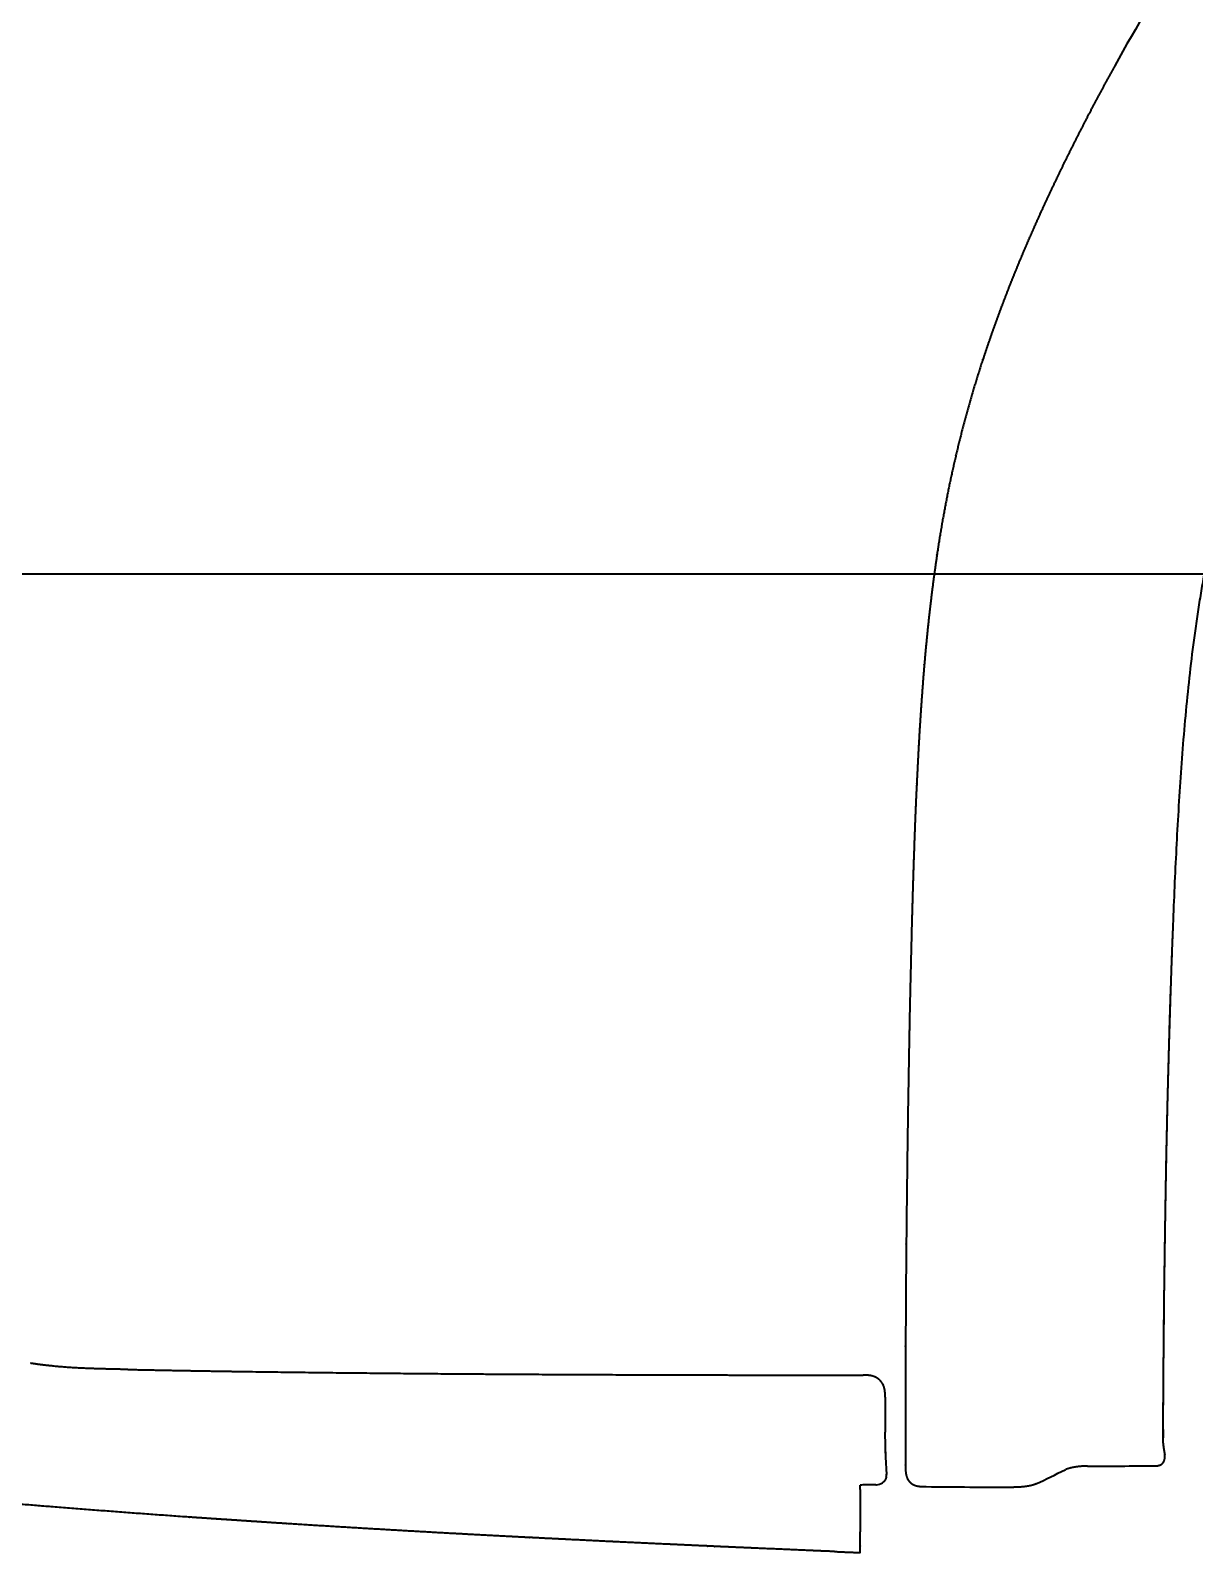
# Model space of a CAD drawing. Header units: millimetres. Extents: x 120 to 10915, y 515 to 8014.
# Drawn here: x 8365.7 to 8479.4, y 6864.5 to 7013.1 of the extents above; entities that cross this region are included whole.
import ezdxf

# ---------------------------------------------------------------- set-up
doc = ezdxf.new("R2010")
doc.units = ezdxf.units.MM
doc.layers.get('0').update_dxf_attribs({"lineweight": 13})
doc.layers.add('201_Dimensions', color=7, linetype='Continuous', lineweight=13)

# ---------------------------------------------------------------- blocks, each defined once
blk = doc.blocks.new('2903066')
at = {"layer": '201_Dimensions', "color": 3, "lineweight": 35}
for p, q in [((8906.4, 3060), (8359.76, 3060)), ((8477.29, 3025.26), (8477.29, 3025.29)), ((8477.29, 3025.27), (8477.29, 3025.29)), ((8476.33, 2976.44), (8476.33, 2976.45)), ((8476.49, 2974.17), (8476.4, 2974.7)), ((8449.22, 2973.81), (8449.31, 2972.12)), ((8449.22, 2973.81), (8449.31, 2972.12)), ((8451.16, 2973.8), (8451.16, 2973.05)), ((8476.5, 2974.1), (8476.5, 2974.05)), ((8451.16, 2973.03), (8451.16, 2973.05)), ((8446.75, 2970.65), (8446.75, 2971.06)), ((8446.75, 2970.65), (8446.75, 2970.41)), ((8446.75, 2970.41), (8446.75, 2967.45)), ((8448.28, 2971.11), (8448.34, 2971.11)), ((8448.28, 2971.11), (8448.34, 2971.11)), ((8446.75, 2967.45), (8446.75, 2966.52)), ((8446.75, 2967.16), (8446.75, 2967.16)), ((8446.75, 2965.72), (8446.75, 2966.52)), ((8446.75, 2964.88), (8446.75, 2965.72)), ((8446.75, 2965.13), (8446.75, 2965.12)), ((8446.75, 2964.49), (8446.75, 2964.88))]:
    blk.add_line(p, q, dxfattribs=at)
for centre, radius, start, end in [((11271.69, 2967.5), 2822.53, 179.75315, 179.8228), ((8566.68, 2975.87), 90.35, 179.5971, 180.1093), ((8476.96, 2975.25), 27.77, 181.748, 182.9795), ((8476.09, 2974.1), 0.406, 359.4359, 9.7945), ((8448.26, 2972.07), 1.06, 348.1621, 3.156), ((8448.26, 2972.07), 1.06, 348.1621, 3.156), ((8390.45, 3127.79), 172.97, 295.1329, 296.1842), ((8464.13, 5211.67), 2238.75, 270.12325, 270.28938), ((8448.34, 2972.11), 1, 269.9378, 305.0462), ((8448.34, 2972.11), 1, 269.9378, 305.0462), ((8467.39, 4397.35), 1426.5, 269.42955, 269.77357)]:
    blk.add_arc(centre, radius, start, end, dxfattribs=at)
for centre, major_axis, ratio, start_param, end_param in [((8509.61, 3111.36), (-50.44, -74.28), 0.350731, 4.819602, 4.969214), ((8448.25, 2971.06), (1.5, 0), 0.034921, 1.549267, 3.14159), ((8448.25, 2971.06), (1.5, 0), 0.034921, 1.549267, 3.14159)]:
    blk.add_ellipse(centre, major_axis=major_axis, ratio=ratio, start_param=start_param, end_param=end_param, dxfattribs=at)
for points, degree, knots in [([(8471.6, 3109.61), (8471.09, 3108.68), (8470.58, 3107.76), (8470.08, 3106.83), (8469.57, 3105.87), (8469.07, 3104.9), (8469.05, 3104.88), (8468.57, 3103.94), (8468.08, 3103), (8467.62, 3102.09), (8467.15, 3101.14), (8466.68, 3100.2), (8466.67, 3100.17), (8466.2, 3099.2), (8465.73, 3098.23), (8465.28, 3097.28), (8464.82, 3096.3), (8464.38, 3095.32), (8464.37, 3095.29), (8463.94, 3094.36), (8463.52, 3093.42), (8463.12, 3092.51), (8462.72, 3091.56), (8462.33, 3090.62), (8462.32, 3090.59), (8461.92, 3089.64), (8461.53, 3088.68), (8461.16, 3087.75), (8460.79, 3086.78), (8460.43, 3085.82), (8460.42, 3085.79), (8460.07, 3084.84), (8459.72, 3083.88), (8459.39, 3082.95), (8459.07, 3081.99), (8458.75, 3081.02), (8458.74, 3081), (8458.14, 3079.15), (8457.57, 3077.3), (8457.05, 3075.45), (8456.56, 3073.56), (8456.11, 3071.66), (8456.11, 3071.63), (8455.65, 3069.7), (8455.24, 3067.76), (8454.88, 3065.84), (8454.54, 3063.87), (8454.25, 3061.91), (8454.25, 3061.89), (8454.09, 3060.86), (8453.95, 3059.83), (8453.82, 3058.84), (8453.69, 3057.8), (8453.57, 3056.76), (8453.57, 3056.77), (8453.44, 3055.65), (8453.32, 3054.52), (8453.21, 3053.45), (8453.11, 3052.33), (8453.01, 3051.21), (8453.01, 3051.17), (8452.91, 3050.06), (8452.83, 3048.95), (8452.75, 3047.88), (8452.67, 3046.74), (8452.6, 3045.6), (8452.6, 3045.64), (8452.52, 3044.41), (8452.45, 3043.18), (8452.39, 3042.01), (8452.33, 3040.78), (8452.27, 3039.54), (8452.27, 3039.54), (8452.2, 3038.18), (8452.14, 3036.81), (8452.09, 3035.52), (8452.04, 3034.17), (8452, 3032.82), (8451.99, 3032.75), (8451.95, 3031.39), (8451.9, 3030.03), (8451.86, 3028.72), (8451.83, 3027.42), (8451.79, 3026.12)], 5, [0, 0, 0, 0, 0, 0, 21.217514, 21.217514, 21.217514, 21.833763, 21.833763, 21.833763, 42.453322, 42.453322, 42.453322, 43.042416, 43.042416, 43.042416, 64.160349, 64.160349, 64.160349, 64.716373, 64.716373, 64.716373, 84.796387, 84.796387, 84.796387, 85.279157, 85.279157, 85.279157, 105.548258, 105.548258, 105.548258, 106.031972, 106.031972, 106.031972, 126.00115, 126.00115, 126.00115, 126.456286, 126.456286, 126.456286, 165.071608, 165.071608, 165.071608, 165.724438, 165.724438, 165.724438, 205.00637, 205.00637, 205.00637, 205.771182, 205.771182, 205.771182, 225.867266, 225.867266, 225.867266, 226.843701, 226.843701, 226.843701, 248.562942, 248.562942, 248.562942, 249.423988, 249.423988, 249.423988, 270.949468, 270.949468, 270.949468, 272.334483, 272.334483, 272.334483, 295.742232, 295.742232, 295.742232, 297.177647, 297.177647, 297.177647, 323.12022, 323.12022, 323.12022, 324.301986, 324.301986, 324.301986, 350.464815, 350.464815, 350.464815, 350.464815, 350.464815, 350.464815]), ([(8477.29, 3025.29), (8477.34, 3026.53), (8477.44, 3029.01), (8477.61, 3032.73), (8477.81, 3036.44), (8478.05, 3040.16), (8478.32, 3043.86), (8478.65, 3047.57), (8479.05, 3051.26), (8479.44, 3054.32), (8479.81, 3056.77), (8480.11, 3058.6), (8480.43, 3060.43), (8480.79, 3062.24), (8481.17, 3064.06), (8481.58, 3065.86), (8482.03, 3067.66), (8482.67, 3070.05), (8483.56, 3073.01), (8484.76, 3076.52), (8486.09, 3079.99), (8487.53, 3083.41), (8489.08, 3086.8), (8490.72, 3090.15), (8492.44, 3093.45), (8493.62, 3095.64), (8494.22, 3096.72)], 3, [0, 0, 0, 0, 14.87323, 29.755054, 44.644196, 59.532498, 74.409712, 89.269197, 104.113214, 118.953302, 126.373275, 133.791744, 141.207912, 148.621453, 156.033601, 163.446003, 170.857841, 178.269298, 193.094262, 207.926465, 222.775671, 237.653242, 252.557105, 267.469016, 282.36975, 297.253557, 297.253557, 297.253557, 297.253557]), ([(8451.79, 3026.12), (8451.74, 3024.04), (8451.69, 3021.96), (8451.64, 3019.9), (8451.59, 3017.77), (8451.55, 3015.63), (8451.55, 3015.51), (8451.51, 3013.4), (8451.47, 3011.29), (8451.44, 3009.23), (8451.4, 3007.11), (8451.37, 3004.98), (8451.37, 3004.91), (8451.34, 3002.86), (8451.32, 3000.8), (8451.29, 2998.82), (8451.27, 2996.76), (8451.25, 2994.71), (8451.25, 2994.64), (8451.23, 2992.64), (8451.21, 2990.63), (8451.2, 2988.7), (8451.19, 2986.69), (8451.18, 2984.69), (8451.18, 2984.63), (8451.17, 2982.42), (8451.16, 2980.22), (8451.16, 2978.07), (8451.16, 2975.93), (8451.16, 2973.8)], 5, [0, 0, 0, 0, 0, 0, 41.733147, 41.733147, 41.733147, 42.853188, 42.853188, 42.853188, 84.041963, 84.041963, 84.041963, 85.46901, 85.46901, 85.46901, 125.319764, 125.319764, 125.319764, 126.669441, 126.669441, 126.669441, 165.566397, 165.566397, 165.566397, 166.863652, 166.863652, 166.863652, 209.897736, 209.897736, 209.897736, 209.897736, 209.897736, 209.897736]), ([(8476.33, 2976.45), (8476.34, 2977.12), (8476.34, 2978.48), (8476.36, 2980.51), (8476.37, 2982.54), (8476.39, 2984.57), (8476.41, 2986.6), (8476.43, 2988.64), (8476.45, 2990.67), (8476.48, 2992.7), (8476.51, 2994.74), (8476.54, 2996.77), (8476.57, 2998.81), (8476.61, 3000.84), (8476.64, 3002.88), (8476.69, 3004.91), (8476.73, 3006.95), (8476.78, 3008.98), (8476.83, 3011.02), (8476.89, 3013.05), (8476.94, 3015.09), (8477, 3017.12), (8477.07, 3019.16), (8477.14, 3021.19), (8477.21, 3023.23), (8477.26, 3024.59), (8477.29, 3025.27)], 3, [0, 0, 0, 0, 8.122839, 16.24514, 24.368444, 32.494665, 40.625109, 48.75954, 56.895804, 65.032751, 73.170685, 81.309582, 89.449739, 97.591213, 105.73362, 113.87646, 122.019502, 130.162739, 138.306301, 146.45038, 154.595136, 162.740625, 170.88671, 179.033146, 187.180003, 195.32716, 195.32716, 195.32716, 195.32716]), ([(8476.33, 2976.44), (8476.34, 2978.39), (8476.35, 2980.34), (8476.37, 2982.29), (8476.39, 2985.22), (8476.42, 2988.14), (8476.43, 2989.12), (8476.47, 2992.05), (8476.51, 2994.98), (8476.54, 2996.93), (8476.62, 3001.82), (8476.72, 3006.7), (8476.79, 3009.63), (8476.92, 3014.52), (8477.08, 3019.4), (8477.14, 3021.36), (8477.21, 3023.31), (8477.29, 3025.26)], 5, [0, 0, 0, 0, 0, 0, 55.314562, 55.314562, 55.314562, 82.933226, 82.933226, 82.933226, 138.29661, 138.29661, 138.29661, 221.366267, 221.366267, 221.366267, 276.770375, 276.770375, 276.770375, 276.770375, 276.770375, 276.770375]), ([(8375.24, 2982.36), (8374.03, 2982.38), (8372.82, 2982.41), (8371.61, 2982.44), (8369.71, 2982.52), (8367.81, 2982.69), (8367.12, 2982.77), (8366.43, 2982.86), (8365.74, 2982.97)], 5, [0, 0, 0, 0, 0, 0, 24.205469, 24.205469, 24.205469, 38.111836, 38.111836, 38.111836, 38.111836, 38.111836, 38.111836]), ([(8375.24, 2982.36), (8379.13, 2982.28), (8383.03, 2982.21), (8386.9, 2982.15), (8396.49, 2982.03), (8406.09, 2981.94), (8411.79, 2981.9), (8422.26, 2981.85), (8432.73, 2981.82), (8437.51, 2981.81), (8442.28, 2981.81), (8447.05, 2981.8)], 5, [0, 0, 0, 0, 0, 0, 77.846978, 77.846978, 77.846978, 191.900008, 191.900008, 191.900008, 287.24591, 287.24591, 287.24591, 287.24591, 287.24591, 287.24591]), ([(8448.32, 2981.57), (8448.2, 2981.63), (8448.09, 2981.68), (8447.96, 2981.72), (8447.71, 2981.78), (8447.45, 2981.8), (8447.31, 2981.8), (8447.18, 2981.8), (8447.05, 2981.8)], 5, [0, 0, 0, 0, 0, 0, 2.589154, 2.589154, 2.589154, 5.237115, 5.237115, 5.237115, 5.237115, 5.237115, 5.237115]), ([(8448.32, 2981.57), (8448.2, 2981.63), (8448.09, 2981.68), (8447.96, 2981.72), (8447.71, 2981.78), (8447.45, 2981.8), (8447.31, 2981.8), (8447.18, 2981.8), (8447.05, 2981.8)], 5, [0, 0, 0, 0, 0, 0, 2.589154, 2.589154, 2.589154, 5.237115, 5.237115, 5.237115, 5.237115, 5.237115, 5.237115]), ([(8449.15, 2980.34), (8449.13, 2980.47), (8449.1, 2980.59), (8449.06, 2980.71), (8448.97, 2980.94), (8448.83, 2981.14), (8448.75, 2981.24), (8448.62, 2981.37), (8448.47, 2981.47), (8448.42, 2981.51), (8448.37, 2981.54), (8448.32, 2981.57)], 5, [0, 0, 0, 0, 0, 0, 2.502276, 2.502276, 2.502276, 4.967277, 4.967277, 4.967277, 6.171725, 6.171725, 6.171725, 6.171725, 6.171725, 6.171725]), ([(8449.1, 2980.59), (8449.06, 2980.69), (8449.03, 2980.8), (8448.98, 2980.9), (8448.9, 2981.03), (8448.81, 2981.16), (8448.78, 2981.2), (8448.75, 2981.23), (8448.71, 2981.26)], 5, [0, 0, 0, 0, 0, 0, 2.219242, 2.219242, 2.219242, 3.15578, 3.15578, 3.15578, 3.15578, 3.15578, 3.15578]), ([(8449.17, 2976.23), (8449.17, 2975.81), (8449.17, 2975.39), (8449.18, 2974.98), (8449.19, 2974.49), (8449.21, 2974.04), (8449.21, 2973.96), (8449.22, 2973.88), (8449.22, 2973.81)], 5, [0, 0, 0, 0, 0, 0, 10.37511, 10.37511, 10.37511, 12.528868, 12.528868, 12.528868, 12.528868, 12.528868, 12.528868]), ([(8476.4, 2974.7), (8476.4, 2974.7), (8476.4, 2974.7), (8476.4, 2974.71), (8476.4, 2974.72), (8476.4, 2974.72), (8476.4, 2974.73), (8476.4, 2974.74), (8476.4, 2974.74), (8476.4, 2974.75), (8476.4, 2974.75), (8476.39, 2974.76), (8476.39, 2974.77), (8476.39, 2974.77), (8476.39, 2974.78), (8476.39, 2974.78), (8476.39, 2974.79), (8476.39, 2974.79), (8476.39, 2974.8), (8476.39, 2974.8), (8476.39, 2974.81), (8476.38, 2974.82), (8476.38, 2974.82), (8476.38, 2974.83), (8476.38, 2974.83), (8476.38, 2974.84), (8476.38, 2974.84), (8476.38, 2974.85), (8476.38, 2974.85), (8476.38, 2974.86), (8476.38, 2974.86), (8476.38, 2974.87), (8476.38, 2974.88), (8476.37, 2974.88), (8476.37, 2974.89), (8476.37, 2974.89), (8476.37, 2974.9), (8476.37, 2974.91), (8476.37, 2974.91), (8476.37, 2974.92), (8476.37, 2974.93), (8476.37, 2974.93), (8476.37, 2974.94), (8476.36, 2974.95), (8476.36, 2974.96), (8476.36, 2974.96), (8476.36, 2974.97), (8476.36, 2974.98), (8476.36, 2974.99), (8476.36, 2975), (8476.36, 2975.01), (8476.36, 2975.02), (8476.36, 2975.03), (8476.35, 2975.04), (8476.35, 2975.05), (8476.35, 2975.06), (8476.35, 2975.07), (8476.35, 2975.08), (8476.35, 2975.1), (8476.35, 2975.11), (8476.35, 2975.13), (8476.35, 2975.15), (8476.34, 2975.16), (8476.34, 2975.18), (8476.34, 2975.21), (8476.34, 2975.23), (8476.34, 2975.25), (8476.34, 2975.28), (8476.34, 2975.31), (8476.34, 2975.34), (8476.34, 2975.37), (8476.34, 2975.4), (8476.33, 2975.43), (8476.33, 2975.46), (8476.33, 2975.49), (8476.33, 2975.52), (8476.33, 2975.55), (8476.33, 2975.58), (8476.33, 2975.61), (8476.33, 2975.65), (8476.33, 2975.68), (8476.33, 2975.71), (8476.33, 2975.74), (8476.33, 2975.77), (8476.33, 2975.8), (8476.33, 2975.83), (8476.33, 2975.85), (8476.33, 2975.88), (8476.33, 2975.91), (8476.33, 2975.94), (8476.33, 2975.97), (8476.33, 2976), (8476.33, 2976.03), (8476.33, 2976.05), (8476.33, 2976.08), (8476.33, 2976.11), (8476.33, 2976.14), (8476.33, 2976.16), (8476.33, 2976.19), (8476.33, 2976.22), (8476.33, 2976.24), (8476.33, 2976.27), (8476.33, 2976.29), (8476.33, 2976.32), (8476.33, 2976.34), (8476.33, 2976.37), (8476.33, 2976.39), (8476.33, 2976.41), (8476.33, 2976.43), (8476.33, 2976.44), (8476.33, 2976.45)], 3, [0, 0, 0, 0, 0.026049, 0.052069, 0.077996, 0.103774, 0.129293, 0.154579, 0.179604, 0.204345, 0.228753, 0.252855, 0.27665, 0.300144, 0.323305, 0.346193, 0.368832, 0.391247, 0.413389, 0.435376, 0.457249, 0.479051, 0.500666, 0.522305, 0.544016, 0.565853, 0.587605, 0.609588, 0.631856, 0.654462, 0.677093, 0.700167, 0.723733, 0.74784, 0.772071, 0.796934, 0.82247, 0.848718, 0.875137, 0.902341, 0.930363, 0.959233, 0.988453, 1.018582, 1.049202, 1.080797, 1.112911, 1.146076, 1.17992, 1.215062, 1.25124, 1.289054, 1.328289, 1.369587, 1.412766, 1.458553, 1.507269, 1.559273, 1.614843, 1.674532, 1.738762, 1.807942, 1.882795, 1.96329, 2.05011, 2.142877, 2.242059, 2.346879, 2.457341, 2.572644, 2.69192, 2.814199, 2.938416, 3.063409, 3.188938, 3.314345, 3.439517, 3.56405, 3.687907, 3.810904, 3.933075, 4.054337, 4.174748, 4.294263, 4.412905, 4.530697, 4.647692, 4.763867, 4.879225, 4.993762, 5.107482, 5.220353, 5.332355, 5.443466, 5.553665, 5.662918, 5.771198, 5.878484, 5.984764, 6.090025, 6.194267, 6.297497, 6.399734, 6.501004, 6.601347, 6.700814, 6.778794, 6.856307, 6.933399, 7.010119, 7.010119, 7.010119, 7.010119]), ([(8444.25, 2964.59), (8443.35, 2964.62), (8442.44, 2964.66), (8441.53, 2964.7), (8439.22, 2964.8), (8436.92, 2964.9), (8435.51, 2964.96), (8434.12, 2965.02), (8432.73, 2965.08), (8432.69, 2965.08), (8432.54, 2965.09), (8432.4, 2965.1), (8432.3, 2965.1), (8432.15, 2965.11), (8432, 2965.11), (8431.96, 2965.12), (8430.56, 2965.18), (8429.16, 2965.24), (8427.78, 2965.31), (8425.62, 2965.41), (8423.44, 2965.51), (8422.61, 2965.55), (8420.58, 2965.65), (8418.56, 2965.75), (8417.33, 2965.81), (8416.06, 2965.87), (8414.79, 2965.94), (8414.75, 2965.94), (8414.58, 2965.95), (8414.41, 2965.96), (8414.27, 2965.96), (8414.09, 2965.97), (8413.9, 2965.98), (8413.84, 2965.99), (8413.47, 2966), (8413.09, 2966.02), (8412.78, 2966.04), (8410.77, 2966.15), (8408.76, 2966.25), (8407.06, 2966.34), (8402.85, 2966.58), (8398.65, 2966.82), (8396.15, 2966.97), (8393.47, 2967.14), (8390.78, 2967.31), (8390.63, 2967.32), (8390.2, 2967.35), (8389.77, 2967.37), (8389.48, 2967.39), (8389.05, 2967.42), (8388.62, 2967.45), (8388.48, 2967.46), (8387.42, 2967.53), (8386.37, 2967.6), (8385.47, 2967.66), (8384.39, 2967.73), (8383.31, 2967.8), (8383.51, 2967.79), (8382.68, 2967.85), (8381.84, 2967.9), (8381.17, 2967.95), (8374.63, 2968.41), (8368.09, 2968.91), (8362.23, 2969.39), (8352.28, 2970.27), (8342.34, 2971.27), (8338.26, 2971.7), (8334.14, 2972.16), (8330.03, 2972.63), (8329.99, 2972.64), (8329.87, 2972.65), (8329.75, 2972.67), (8329.66, 2972.68), (8329.52, 2972.69), (8329.39, 2972.71), (8329.34, 2972.72), (8329.26, 2972.73), (8329.17, 2972.74), (8329.13, 2972.74), (8328.92, 2972.77), (8328.7, 2972.79), (8328.53, 2972.81), (8327.51, 2972.93), (8326.49, 2973.06), (8325.6, 2973.16), (8323.88, 2973.37), (8322.17, 2973.59), (8321.31, 2973.69), (8320.23, 2973.83), (8319.15, 2973.97), (8318.9, 2974), (8318.65, 2974.04), (8318.4, 2974.07)], 5, [0, 0, 0, 0, 0, 0, 25.287672, 25.287672, 25.287672, 63.475313, 63.475313, 63.475313, 64.548355, 64.548355, 64.548355, 67.710618, 67.710618, 67.710618, 68.943733, 68.943733, 68.943733, 107.379915, 107.379915, 107.379915, 129.28785, 129.28785, 129.28785, 163.833949, 163.833949, 163.833949, 165.199355, 165.199355, 165.199355, 168.675515, 168.675515, 168.675515, 170.435051, 170.435051, 170.435051, 179.232576, 179.232576, 179.232576, 227.544343, 227.544343, 227.544343, 299.722105, 299.722105, 299.722105, 303.807169, 303.807169, 303.807169, 311.977302, 311.977302, 311.977302, 316.062368, 316.062368, 316.062368, 341.79209, 341.79209, 341.79209, 346.626455, 346.626455, 346.626455, 365.565531, 365.565531, 365.565531, 532.040682, 532.040682, 532.040682, 648.083763, 648.083763, 648.083763, 649.056893, 649.056893, 649.056893, 651.467328, 651.467328, 651.467328, 652.683958, 652.683958, 652.683958, 653.917559, 653.917559, 653.917559, 658.783437, 658.783437, 658.783437, 682.724019, 682.724019, 682.724019, 706.113957, 706.113957, 706.113957, 713.279563, 713.279563, 713.279563, 713.279563, 713.279563, 713.279563]), ([(8444.25, 2964.59), (8443.35, 2964.62), (8442.44, 2964.66), (8441.53, 2964.7), (8439.22, 2964.8), (8436.92, 2964.9), (8435.51, 2964.96), (8434.12, 2965.02), (8432.73, 2965.08), (8432.69, 2965.08), (8432.54, 2965.09), (8432.4, 2965.1), (8432.3, 2965.1), (8432.15, 2965.11), (8432, 2965.11), (8431.96, 2965.12), (8430.56, 2965.18), (8429.16, 2965.24), (8427.78, 2965.31), (8425.62, 2965.41), (8423.44, 2965.51), (8422.61, 2965.55), (8420.58, 2965.65), (8418.56, 2965.75), (8417.33, 2965.81), (8416.06, 2965.87), (8414.79, 2965.94), (8414.75, 2965.94), (8414.58, 2965.95), (8414.41, 2965.96), (8414.27, 2965.96), (8414.09, 2965.97), (8413.9, 2965.98), (8413.84, 2965.99), (8413.47, 2966), (8413.09, 2966.02), (8412.78, 2966.04), (8410.77, 2966.15), (8408.76, 2966.25), (8407.06, 2966.34), (8402.85, 2966.58), (8398.65, 2966.82), (8396.15, 2966.97), (8393.47, 2967.14), (8390.78, 2967.31), (8390.63, 2967.32), (8390.2, 2967.35), (8389.77, 2967.37), (8389.48, 2967.39), (8389.05, 2967.42), (8388.62, 2967.45), (8388.48, 2967.46), (8387.42, 2967.53), (8386.37, 2967.6), (8385.47, 2967.66), (8384.4, 2967.73), (8383.32, 2967.8), (8383.5, 2967.79), (8382.67, 2967.85), (8381.84, 2967.9), (8381.17, 2967.95), (8374.63, 2968.41), (8368.09, 2968.91), (8362.23, 2969.39), (8352.28, 2970.27), (8342.34, 2971.27), (8338.26, 2971.7), (8334.14, 2972.16), (8330.03, 2972.63), (8329.99, 2972.64), (8329.87, 2972.65), (8329.75, 2972.67), (8329.66, 2972.68), (8329.52, 2972.69), (8329.39, 2972.71), (8329.34, 2972.72), (8329.26, 2972.73), (8329.17, 2972.74), (8329.13, 2972.74), (8328.92, 2972.77), (8328.7, 2972.79), (8328.53, 2972.81), (8327.51, 2972.93), (8326.49, 2973.06), (8325.6, 2973.16), (8323.88, 2973.37), (8322.17, 2973.59), (8321.31, 2973.69), (8320.23, 2973.83), (8319.15, 2973.97), (8318.9, 2974), (8318.65, 2974.04), (8318.4, 2974.07)], 5, [0, 0, 0, 0, 0, 0, 25.287672, 25.287672, 25.287672, 63.475313, 63.475313, 63.475313, 64.548355, 64.548355, 64.548355, 67.710618, 67.710618, 67.710618, 68.943733, 68.943733, 68.943733, 107.379915, 107.379915, 107.379915, 129.287853, 129.287853, 129.287853, 163.833952, 163.833952, 163.833952, 165.199355, 165.199355, 165.199355, 168.675515, 168.675515, 168.675515, 170.435051, 170.435051, 170.435051, 179.232576, 179.232576, 179.232576, 227.544343, 227.544343, 227.544343, 299.722105, 299.722105, 299.722105, 303.807169, 303.807169, 303.807169, 311.977302, 311.977302, 311.977302, 316.062368, 316.062368, 316.062368, 341.79209, 341.79209, 341.79209, 346.401691, 346.401691, 346.401691, 365.340767, 365.340767, 365.340767, 531.815917, 531.815917, 531.815917, 647.858998, 647.858998, 647.858998, 648.832018, 648.832018, 648.832018, 651.242453, 651.242453, 651.242453, 652.459084, 652.459084, 652.459084, 653.692684, 653.692684, 653.692684, 658.558563, 658.558563, 658.558563, 682.499144, 682.499144, 682.499144, 705.889082, 705.889082, 705.889082, 713.054688, 713.054688, 713.054688, 713.054688, 713.054688, 713.054688]), ([(8475.43, 2972.95), (8475.51, 2972.95), (8475.59, 2972.95), (8475.67, 2972.95), (8475.79, 2972.96), (8475.9, 2972.99), (8475.93, 2973), (8476, 2973.02), (8476.07, 2973.04), (8476.1, 2973.06), (8476.19, 2973.11), (8476.27, 2973.18), (8476.31, 2973.23), (8476.39, 2973.34), (8476.44, 2973.47), (8476.46, 2973.54), (8476.49, 2973.68), (8476.5, 2973.83), (8476.5, 2973.9), (8476.5, 2973.98), (8476.5, 2974.05)], 5, [0, 0, 0, 0, 0, 0, 1.588031, 1.588031, 1.588031, 2.326307, 2.326307, 2.326307, 3.027724, 3.027724, 3.027724, 4.383276, 4.383276, 4.383276, 5.810634, 5.810634, 5.810634, 7.305367, 7.305367, 7.305367, 7.305367, 7.305367, 7.305367]), ([(8449.29, 2971.85), (8449.28, 2971.79), (8449.26, 2971.73), (8449.24, 2971.67), (8449.18, 2971.56), (8449.1, 2971.45), (8449.06, 2971.41), (8449.01, 2971.36), (8448.95, 2971.32), (8448.94, 2971.31), (8448.93, 2971.3), (8448.92, 2971.29)], 5, [0, 0, 0, 0, 0, 0, 2.654712, 2.654712, 2.654712, 4.836238, 4.836238, 4.836238, 5.387405, 5.387405, 5.387405, 5.387405, 5.387405, 5.387405]), ([(8449.29, 2971.85), (8449.28, 2971.79), (8449.26, 2971.73), (8449.24, 2971.67), (8449.18, 2971.56), (8449.1, 2971.45), (8449.06, 2971.41), (8449.01, 2971.36), (8448.95, 2971.32), (8448.94, 2971.31), (8448.93, 2971.3), (8448.92, 2971.29)], 5, [0, 0, 0, 0, 0, 0, 2.654712, 2.654712, 2.654712, 4.836238, 4.836238, 4.836238, 5.387405, 5.387405, 5.387405, 5.387405, 5.387405, 5.387405]), ([(8451.16, 2973.03), (8451.17, 2972.81), (8451.17, 2972.6), (8451.18, 2972.39), (8451.22, 2972.05), (8451.34, 2971.74), (8451.39, 2971.63), (8451.54, 2971.4), (8451.75, 2971.22), (8451.87, 2971.14), (8452.19, 2971), (8452.55, 2970.94), (8452.76, 2970.92), (8452.97, 2970.92), (8453.19, 2970.92)], 5, [0, 0, 0, 0, 0, 0, 5.038784, 5.038784, 5.038784, 8.218663, 8.218663, 8.218663, 12.062239, 12.062239, 12.062239, 17.108943, 17.108943, 17.108943, 17.108943, 17.108943, 17.108943]), ([(8468.94, 2972.93), (8468.54, 2972.93), (8468.13, 2972.9), (8467.74, 2972.85), (8467.3, 2972.76), (8466.94, 2972.64), (8466.88, 2972.62), (8466.83, 2972.59), (8466.78, 2972.57)], 5, [0, 0, 0, 0, 0, 0, 11.447171, 11.447171, 11.447171, 13.830746, 13.830746, 13.830746, 13.830746, 13.830746, 13.830746]), ([(8463.92, 2971.19), (8463.72, 2971.1), (8463.47, 2971.02), (8463.18, 2970.97), (8462.73, 2970.9), (8462.24, 2970.87), (8462.08, 2970.86), (8461.92, 2970.86), (8461.75, 2970.86)], 5, [0, 0, 0, 0, 0, 0, 9.001105, 9.001105, 9.001105, 13.541294, 13.541294, 13.541294, 13.541294, 13.541294, 13.541294]), ([(8444.25, 2964.59), (8444.76, 2964.56), (8445.26, 2964.54), (8445.76, 2964.52), (8446.34, 2964.5), (8446.64, 2964.49), (8446.69, 2964.49), (8446.73, 2964.49), (8446.75, 2964.49), (8446.75, 2964.49), (8446.75, 2964.49), (8446.75, 2964.49)], 5, [0, 0, 0, 0, 0, 0, 14.348972, 14.348972, 14.348972, 18.235727, 18.235727, 18.235727, 18.993297, 18.993297, 18.993297, 18.993297, 18.993297, 18.993297]), ([(8444.25, 2964.59), (8444.76, 2964.56), (8445.26, 2964.54), (8445.76, 2964.52), (8446.34, 2964.5), (8446.64, 2964.49), (8446.69, 2964.49), (8446.73, 2964.49), (8446.75, 2964.49), (8446.75, 2964.49), (8446.75, 2964.49), (8446.75, 2964.49)], 5, [0, 0, 0, 0, 0, 0, 14.348972, 14.348972, 14.348972, 18.235727, 18.235727, 18.235727, 18.993297, 18.993297, 18.993297, 18.993297, 18.993297, 18.993297])]:
    blk.add_open_spline(points, degree=degree, knots=knots, dxfattribs=at)
blk.add_open_spline([(8449.19, 2979.66), (8449.19, 2979.8), (8449.19, 2979.94), (8449.18, 2980.07), (8449.17, 2980.21), (8449.15, 2980.34)], degree=5, dxfattribs=at)

msp = doc.modelspace()

# ---------------------------------------------------------------- block references
at = {"color": 7, "lineweight": 35}
msp.add_blockref('2903066', (0, 3900), dxfattribs=at)

doc.saveas('drawing.dxf')
